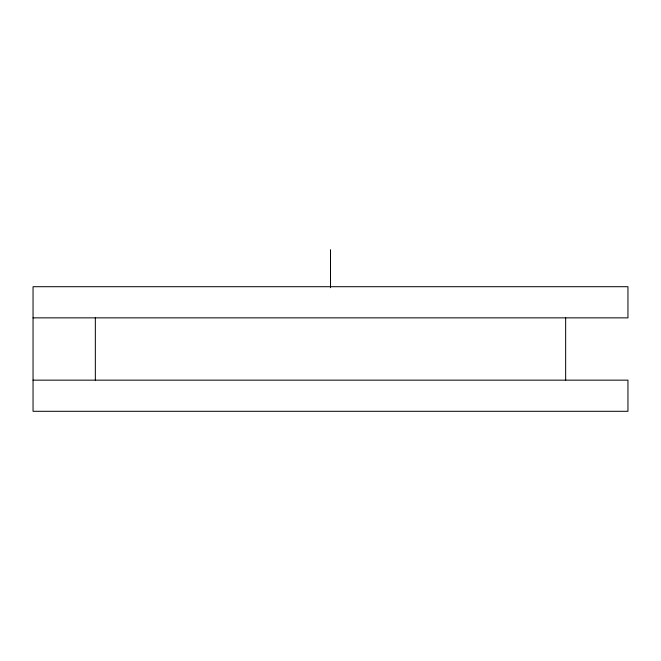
<?xml version="1.0" encoding="UTF-8"?>
<svg xmlns="http://www.w3.org/2000/svg" width="661" height="661" viewBox="0 0 661 661"><rect width="100%" height="100%" fill="white"/><g stroke="black" fill="none" stroke-linecap="round" stroke-linejoin="round"><path stroke-width="0.99" d="M33.05 317.858L627.95 317.858L627.95 286.709L33.05 286.709L33.05 411.299L627.95 411.299L627.95 380.149L33.05 380.149M565.659 317.858L565.659 380.149M330.5 249.701L330.5 287.709M95.341 317.858L95.341 380.149"/></g></svg>
